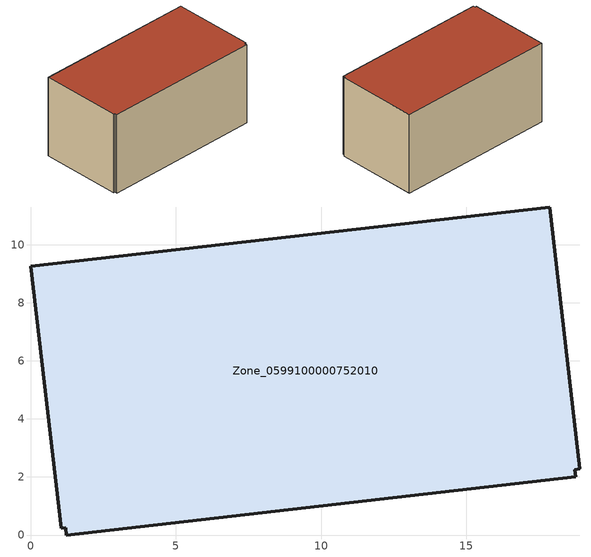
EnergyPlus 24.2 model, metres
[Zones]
Zone_0599100000752010
 floor ground (C_G): 0,9.25 17.87,11.3 18.91,2.28 18.75,2.24 18.78,2.01 1.23,0 1.2,0.24 1.04,0.23 z0
 wall outside (C_F): 17.87,11.3 0,9.25 1.04,0.23 1.2,0.24 1.23,0 18.78,2.01 18.75,2.24 18.91,2.28 17.87,11.3 z0:9.14
 roof outside (C_R): 18.91,2.28 17.87,11.3 0,9.25 1.04,0.23 1.2,0.24 1.23,0 18.78,2.01 18.75,2.24 z9.14
[BUILDING]
Pand.0599100000752010: North Axis=0; Terrain=City; Loads Convergence Tolerance Value=0.04; Temperature Convergence Tolerance Value=0.4; Solar Distribution=FullExterior; Maximum Number of Warmup Days=25; Minimum Number of Warmup Days=1
[Site:Location]
Rotterdam.The.Hague.AP_ZH_NLD Design_Conditions: Latitude=51.96; Longitude=4.45; Time Zone=1; Elevation=-4.5
[SITE:GROUNDTEMPERATURE:BUILDINGSURFACE]
18, 18, 18, 18, 18, 18, 18, 18, 18, 18, 18, 18
[MATERIAL] Thermal Absorptance=0.9; Solar Absorptance=0.7; Visible Absorptance=0.7
Name | Roughness | Thickness | Conductivity | Density | Specific Heat
G.TI.2006-2014 | MediumSmooth | 0.15 | 0.06 | 540 | 1210
F.TI.2006-2014 | Rough | 0.3 | 0.12 | 1920 | 840
R.TI.2006-2014 | MediumRough | 0.2 | 0.08 | 1500 | 1000
[CONSTRUCTION]
C_G: G.TI.2006-2014
C_F: F.TI.2006-2014
C_R: R.TI.2006-2014
[ZONE]
Zone_0599100000752010: Type=1; Multiplier=1; Ceiling Height=Autocalculate; Volume=Autocalculate; Floor Area=autocalculate; Part of Total Floor Area=Yes
[ZONEINFILTRATION:DESIGNFLOWRATE]
Infil_Zone_0599100000752010: Zone or ZoneList or Space or SpaceList=Zone_0599100000752010; Schedule=AlwaysOn; Design Flow Rate Calculation Method=Flow/Area; Flow Rate per Floor Area=0.0015; Constant Term Coefficient=1; Temperature Term Coefficient=0; Velocity Term Coefficient=0; Velocity Squared Term Coefficient=0
[HVACTEMPLATE:ZONE:IDEALLOADSAIRSYSTEM]
Zone_0599100000752010: Maximum Heating Supply Air Temperature=50; Minimum Cooling Supply Air Temperature=13; Maximum Heating Supply Air Humidity Ratio=0.0156; Minimum Cooling Supply Air Humidity Ratio=0.0077; Heating Limit=NoLimit; Cooling Limit=NoLimit; Dehumidification Control Type=ConstantSensibleHeatRatio; Cooling Sensible Heat Ratio=0.7; Dehumidification Setpoint=60; Humidification Control Type=None; Humidification Setpoint=30; Outdoor Air Method=None; Outdoor Air Flow Rate per Person=0.00944; Outdoor Air Flow Rate per Zone Floor Area=0; Outdoor Air Flow Rate per Zone=0; Demand Controlled Ventilation Type=None; Outdoor Air Economizer Type=NoEconomizer; Heat Recovery Type=None; Sensible Heat Recovery Effectiveness=0.7; Latent Heat Recovery Effectiveness=0.65
[ZONECONTROL:THERMOSTAT]
ThermostatControl_Zone_0599100000752010: Zone or ZoneList=Zone_0599100000752010; Control Type Schedule=DualSetpointControlType; Control 1=Thermostat_Zone_0599100000752010; Temperature Difference Between Cutout And Setpoint=0
[THERMOSTATSETPOINT:DUALSETPOINT]
Thermostat_Zone_0599100000752010: Heating Setpoint Temperature Schedule=HeatingSetpoint_Zone_0599100000752010; Cooling Setpoint Temperature Schedule=CoolingSetpoint_Zone_0599100000752010
[SCHEDULE:COMPACT]
HeatingSetpoint_Zone_0599100000752010: Through: 12/31, For: AllDays, Until: 24:00, 21
CoolingSetpoint_Zone_0599100000752010: Through: 12/31, For: AllDays, Until: 24:00, 24
DualSetpointControlType: Through: 12/31, For: AllDays, Until: 24:00, 4
AlwaysOn: Through: 12/31, For: AllDays, Until: 24:00, 1
